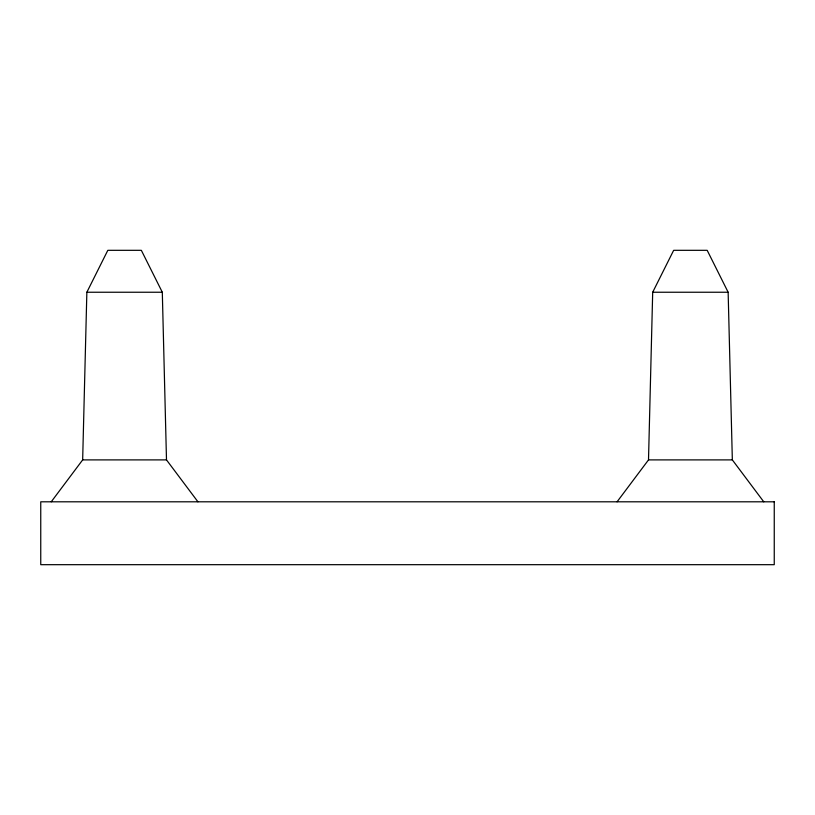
<?xml version="1.0" encoding="UTF-8"?>
<svg xmlns="http://www.w3.org/2000/svg" width="815" height="815" viewBox="0 0 815 815"><rect width="100%" height="100%" fill="white"/><g stroke="black" fill="none" stroke-linecap="round" stroke-linejoin="round"><path stroke-width="1.22" d="M51.233 501.806L82.661 459.894L86.859 292.239L107.814 250.317L141.341 250.317L162.307 292.239L166.494 459.894L197.933 501.806M617.067 501.806L648.506 459.894L652.693 292.239L673.659 250.317L707.186 250.317L728.141 292.239L732.339 459.894L763.767 501.806M86.859 292.239L162.307 292.239M652.693 292.239L728.141 292.239M82.661 459.894L166.494 459.894M648.506 459.894L732.339 459.894M774.25 501.806L40.75 501.806L40.75 564.683L774.25 564.683L774.25 501.806"/></g></svg>
